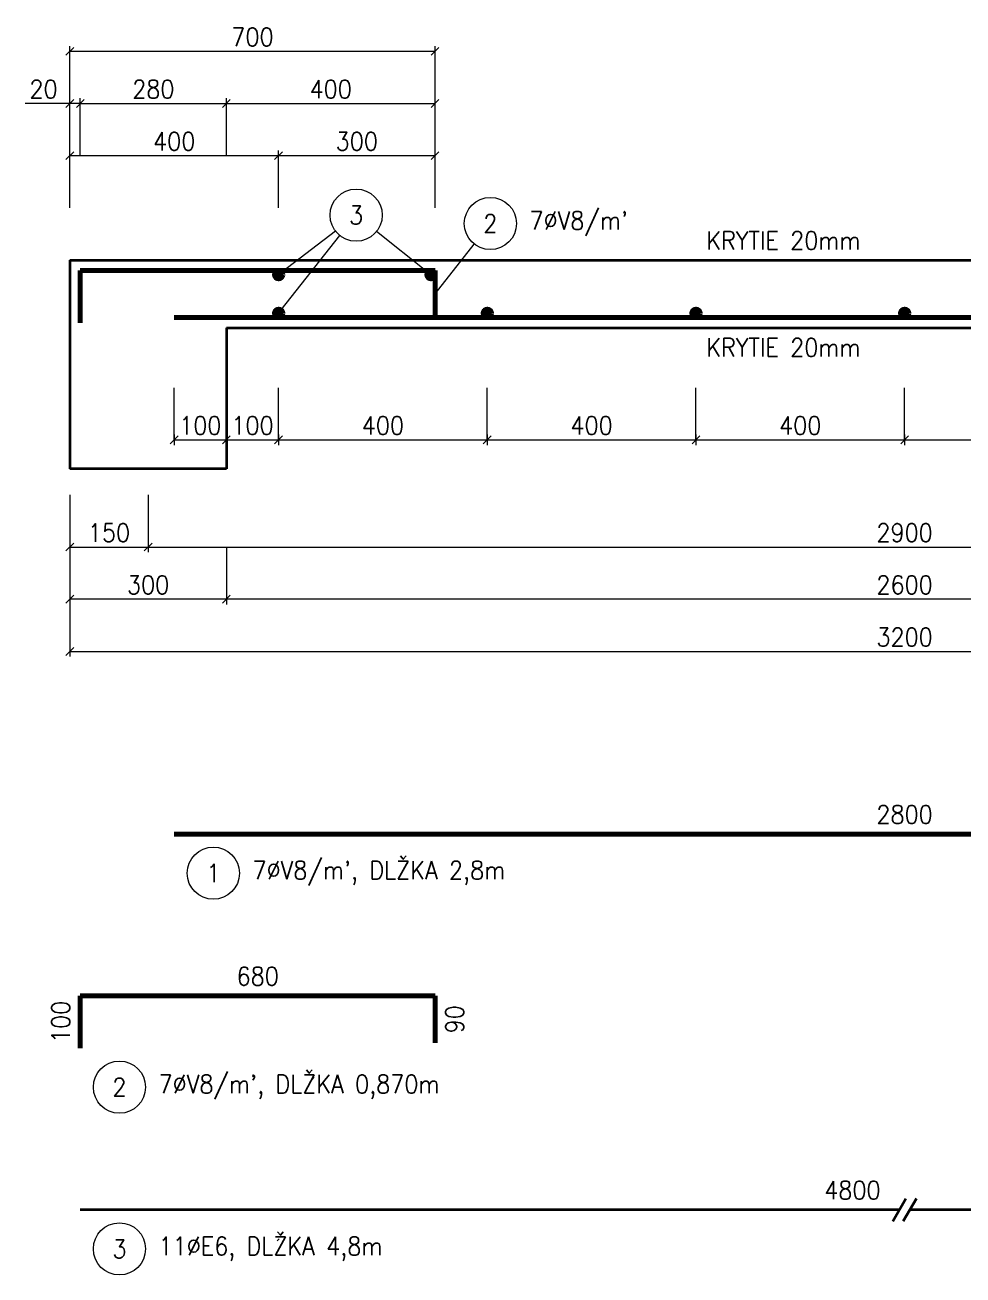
# Model space of a CAD drawing. Header units: millimetres. Extents: x 20697 to 28304, y 35408 to 37804.
# Drawn here: x 24708 to 26506, y 35408 to 37804 of the extents above; entities that cross this region are included whole.
import ezdxf

# ---------------------------------------------------------------- set-up
doc = ezdxf.new("R2010")
doc.units = ezdxf.units.MM
doc.header["$MEASUREMENT"] = 0
for name, color, linetype, lineweight in [('0.18', 51, 'Continuous', 18), ('0.25', 7, 'Continuous', 25), ('0.35', 6, 'Continuous', 35), ('0.7', 30, 'Continuous', 70)]:
    doc.layers.add(name, color=color, linetype=linetype, lineweight=lineweight)
doc.styles.add('MyTextStyle', font='romans.shx', dxfattribs={"width": 0.9})
doc.dimstyles.new('Standard SK ext', dxfattribs={"dimtxt": 35, "dimasz": 15, "dimexe": 10, "dimexo": 0, "dimgap": 10, "dimtad": 1, "dimdec": 0, "dimrnd": 5, "dimzin": 0, "dimdsep": 46, "dimtxsty": 'MyTextStyle', "dimblk": 'OBLIQUE', "dimcen": 0, "dimclrd": 51, "dimclre": 51, "dimadec": 0, "dimazin": 0, "dimtfac": 1, "dimtdec": 0, "dimtofl": 0, "dimtmove": 0, "dimatfit": 2, "dimfxl": 100, "dimfxlon": 1, "dimtolj": 1, "dimtzin": 0, "dimlwd": 18, "dimlwe": 18, "dimarcsym": 0})
doc.dimstyles.new('Standard SK int', dxfattribs={"dimtxt": 35, "dimasz": 15, "dimexe": 10, "dimexo": 0, "dimgap": 10, "dimtad": 1, "dimdec": 0, "dimrnd": 5, "dimzin": 0, "dimdsep": 46, "dimtxsty": 'MyTextStyle', "dimblk": 'OBLIQUE', "dimcen": 0, "dimclrd": 51, "dimclre": 51, "dimadec": 0, "dimazin": 0, "dimtfac": 1, "dimtdec": 0, "dimtofl": 0, "dimtmove": 0, "dimatfit": 2, "dimfxl": 10, "dimfxlon": 1, "dimtolj": 1, "dimtzin": 0, "dimlwd": 18, "dimlwe": 18, "dimarcsym": 0})

# ---------------------------------------------------------------- blocks, each defined once
blk = doc.blocks.new('_Oblique')
at = {"color": 0, "linetype": 'ByBlock', "lineweight": -2}
blk.add_line((-0.5, -0.5), (0.5, 0.5), dxfattribs=at)
blk = doc.blocks.new('*D1')
at = {"layer": '0.25', "color": 51, "linetype": 'Continuous', "lineweight": 18, "transparency": 16777216}
for p, q in [((24793.7, 36903.3), (24793.7, 36793.3)), ((24943.7, 36903.3), (24943.7, 36793.3)), ((24793.7, 36803.3), (24943.7, 36803.3))]:
    blk.add_line(p, q, dxfattribs=at)
at = {"layer": 'Defpoints', "color": 0, "transparency": 16777216}
for p in [(24793.7, 36953.3), (24943.7, 36953.3), (24943.7, 36803.3)]:
    blk.add_point(p, dxfattribs=at)
at = {"layer": '0.25', "color": 51, "lineweight": 18, "transparency": 16777216, "xscale": 15, "yscale": 15, "zscale": 15, "rotation": 180}
blk.add_blockref('_Oblique', (24793.7, 36803.3), dxfattribs=at)
at = {"layer": '0.25', "color": 51, "lineweight": 18, "transparency": 16777216, "xscale": 15, "yscale": 15, "zscale": 15}
blk.add_blockref('_Oblique', (24943.7, 36803.3), dxfattribs=at)
at = {"layer": '0.25', "color": 0, "transparency": 16777216, "insert": (24868.7, 36830.8), "char_height": 35, "attachment_point": 5, "style": 'MyTextStyle'}
blk.add_mtext('\\A1;150', dxfattribs=at)
blk = doc.blocks.new('*D2')
at = {"layer": '0.25', "color": 51, "linetype": 'Continuous', "lineweight": 18, "transparency": 16777216}
for p, q in [((24943.7, 36903.3), (24943.7, 36793.3)), ((27843.7, 36903.3), (27843.7, 36793.3)), ((24943.7, 36803.3), (27843.7, 36803.3))]:
    blk.add_line(p, q, dxfattribs=at)
at = {"layer": 'Defpoints', "color": 0, "transparency": 16777216}
for p in [(24943.7, 36953.3), (27843.7, 36953.3), (27843.7, 36803.3)]:
    blk.add_point(p, dxfattribs=at)
at = {"layer": '0.25', "color": 51, "lineweight": 18, "transparency": 16777216, "xscale": 15, "yscale": 15, "zscale": 15, "rotation": 180}
blk.add_blockref('_Oblique', (24943.7, 36803.3), dxfattribs=at)
at = {"layer": '0.25', "color": 51, "lineweight": 18, "transparency": 16777216, "xscale": 15, "yscale": 15, "zscale": 15}
blk.add_blockref('_Oblique', (27843.7, 36803.3), dxfattribs=at)
at = {"layer": '0.25', "color": 0, "transparency": 16777216, "insert": (26393.7, 36830.8), "char_height": 35, "attachment_point": 5, "style": 'MyTextStyle'}
blk.add_mtext('\\A1;2900', dxfattribs=at)
blk = doc.blocks.new('*D5')
at = {"layer": '0.25', "color": 51, "linetype": 'Continuous', "lineweight": 18, "transparency": 16777216}
for p, q in [((25093.7, 36803.3), (25093.7, 36693.3)), ((27693.7, 36803.3), (27693.7, 36693.3)), ((27693.7, 36703.3), (25093.7, 36703.3))]:
    blk.add_line(p, q, dxfattribs=at)
at = {"layer": 'Defpoints', "color": 0, "transparency": 16777216}
for p in [(25093.7, 36953.3), (27693.7, 36953.3), (25093.7, 36703.3)]:
    blk.add_point(p, dxfattribs=at)
at = {"layer": '0.25', "color": 51, "lineweight": 18, "transparency": 16777216, "xscale": 15, "yscale": 15, "zscale": 15, "rotation": 180}
blk.add_blockref('_Oblique', (25093.7, 36703.3), dxfattribs=at)
at = {"layer": '0.25', "color": 51, "lineweight": 18, "transparency": 16777216, "xscale": 15, "yscale": 15, "zscale": 15}
blk.add_blockref('_Oblique', (27693.7, 36703.3), dxfattribs=at)
at = {"layer": '0.25', "color": 0, "transparency": 16777216, "insert": (26393.7, 36730.8), "char_height": 35, "attachment_point": 5, "style": 'MyTextStyle'}
blk.add_mtext('\\A1;2600', dxfattribs=at)
blk = doc.blocks.new('*D6')
at = {"layer": '0.25', "color": 51, "linetype": 'Continuous', "lineweight": 18, "transparency": 16777216}
for p, q in [((24793.7, 36803.3), (24793.7, 36693.3)), ((25093.7, 36803.3), (25093.7, 36693.3)), ((25093.7, 36703.3), (24793.7, 36703.3))]:
    blk.add_line(p, q, dxfattribs=at)
at = {"layer": 'Defpoints', "color": 0, "transparency": 16777216}
for p in [(24793.7, 36953.3), (25093.7, 36953.3), (24793.7, 36703.3)]:
    blk.add_point(p, dxfattribs=at)
at = {"layer": '0.25', "color": 51, "lineweight": 18, "transparency": 16777216, "xscale": 15, "yscale": 15, "zscale": 15, "rotation": 180}
blk.add_blockref('_Oblique', (24793.7, 36703.3), dxfattribs=at)
at = {"layer": '0.25', "color": 51, "lineweight": 18, "transparency": 16777216, "xscale": 15, "yscale": 15, "zscale": 15}
blk.add_blockref('_Oblique', (25093.7, 36703.3), dxfattribs=at)
at = {"layer": '0.25', "color": 0, "transparency": 16777216, "insert": (24943.7, 36730.8), "char_height": 35, "attachment_point": 5, "style": 'MyTextStyle'}
blk.add_mtext('\\A1;300', dxfattribs=at)
blk = doc.blocks.new('*D7')
at = {"layer": '0.25', "color": 51, "linetype": 'Continuous', "lineweight": 18, "transparency": 16777216}
for p, q in [((24793.7, 36703.3), (24793.7, 36593.3)), ((27993.7, 36703.3), (27993.7, 36593.3)), ((24793.7, 36603.3), (27993.7, 36603.3))]:
    blk.add_line(p, q, dxfattribs=at)
at = {"layer": 'Defpoints', "color": 0, "transparency": 16777216}
for p in [(24793.7, 36953.3), (27993.7, 36953.3), (27993.7, 36603.3)]:
    blk.add_point(p, dxfattribs=at)
at = {"layer": '0.25', "color": 51, "lineweight": 18, "transparency": 16777216, "xscale": 15, "yscale": 15, "zscale": 15, "rotation": 180}
blk.add_blockref('_Oblique', (24793.7, 36603.3), dxfattribs=at)
at = {"layer": '0.25', "color": 51, "lineweight": 18, "transparency": 16777216, "xscale": 15, "yscale": 15, "zscale": 15}
blk.add_blockref('_Oblique', (27993.7, 36603.3), dxfattribs=at)
at = {"layer": '0.25', "color": 0, "transparency": 16777216, "insert": (26393.7, 36630.8), "char_height": 35, "attachment_point": 5, "style": 'MyTextStyle'}
blk.add_mtext('\\A1;3200', dxfattribs=at)
blk = doc.blocks.new('*D8')
at = {"layer": '0.25', "color": 51, "linetype": 'Continuous', "lineweight": 18, "transparency": 16777216}
for p, q in [((24993.7, 37018.7), (24993.7, 36998.7)), ((25093.7, 37018.7), (25093.7, 36998.7)), ((24993.7, 37008.7), (25093.7, 37008.7))]:
    blk.add_line(p, q, dxfattribs=at)
at = {"layer": 'Defpoints', "color": 0, "transparency": 16777216}
for p in [(24993.7, 37243.3), (25093.7, 37243.3), (25093.7, 37008.7)]:
    blk.add_point(p, dxfattribs=at)
at = {"layer": '0.25', "color": 51, "lineweight": 18, "transparency": 16777216, "xscale": 15, "yscale": 15, "zscale": 15, "rotation": 180}
blk.add_blockref('_Oblique', (24993.7, 37008.7), dxfattribs=at)
at = {"layer": '0.25', "color": 51, "lineweight": 18, "transparency": 16777216, "xscale": 15, "yscale": 15, "zscale": 15}
blk.add_blockref('_Oblique', (25093.7, 37008.7), dxfattribs=at)
at = {"layer": '0.25', "color": 0, "transparency": 16777216, "insert": (25043.7, 37036.2), "char_height": 35, "attachment_point": 5, "style": 'MyTextStyle'}
blk.add_mtext('\\A1;100', dxfattribs=at)
blk = doc.blocks.new('*D10')
at = {"layer": '0.25', "color": 51, "linetype": 'Continuous', "lineweight": 18, "transparency": 16777216}
for p, q in [((24793.7, 37553.3), (24793.7, 37663.3)), ((24813.7, 37553.3), (24813.7, 37663.3)), ((24793.7, 37653.3), (24707.7, 37653.3)), ((24813.7, 37653.3), (24793.7, 37653.3))]:
    blk.add_line(p, q, dxfattribs=at)
at = {"layer": 'Defpoints', "color": 0, "transparency": 16777216}
for p in [(24813.7, 37653.3), (24793.7, 37353.3), (24813.7, 37333.3)]:
    blk.add_point(p, dxfattribs=at)
at = {"layer": '0.25', "color": 51, "lineweight": 18, "transparency": 16777216, "xscale": 15, "yscale": 15, "zscale": 15, "rotation": 180}
blk.add_blockref('_Oblique', (24793.7, 37653.3), dxfattribs=at)
at = {"layer": '0.25', "color": 51, "lineweight": 18, "transparency": 16777216, "xscale": 15, "yscale": 15, "zscale": 15}
blk.add_blockref('_Oblique', (24813.7, 37653.3), dxfattribs=at)
at = {"layer": '0.25', "color": 0, "transparency": 16777216, "insert": (24743.2, 37680.8), "char_height": 35, "attachment_point": 5, "style": 'MyTextStyle'}
blk.add_mtext('\\A1;20', dxfattribs=at)
blk = doc.blocks.new('*D11')
at = {"layer": '0.25', "color": 51, "linetype": 'Continuous', "lineweight": 18, "transparency": 16777216}
for p, q in [((24813.7, 37553.3), (24813.7, 37663.3)), ((25093.7, 37553.3), (25093.7, 37663.3)), ((24813.7, 37653.3), (25093.7, 37653.3))]:
    blk.add_line(p, q, dxfattribs=at)
at = {"layer": 'Defpoints', "color": 0, "transparency": 16777216}
for p in [(25093.7, 37653.3), (24813.7, 37353.3), (25093.7, 37223.3)]:
    blk.add_point(p, dxfattribs=at)
at = {"layer": '0.25', "color": 51, "lineweight": 18, "transparency": 16777216, "xscale": 15, "yscale": 15, "zscale": 15, "rotation": 180}
blk.add_blockref('_Oblique', (24813.7, 37653.3), dxfattribs=at)
at = {"layer": '0.25', "color": 51, "lineweight": 18, "transparency": 16777216, "xscale": 15, "yscale": 15, "zscale": 15}
blk.add_blockref('_Oblique', (25093.7, 37653.3), dxfattribs=at)
at = {"layer": '0.25', "color": 0, "transparency": 16777216, "insert": (24953.7, 37680.8), "char_height": 35, "attachment_point": 5, "style": 'MyTextStyle'}
blk.add_mtext('\\A1;280', dxfattribs=at)
blk = doc.blocks.new('*D12')
at = {"layer": '0.25', "color": 51, "linetype": 'Continuous', "lineweight": 18, "transparency": 16777216}
for p, q in [((25093.7, 37553.3), (25093.7, 37663.3)), ((25493.7, 37553.3), (25493.7, 37663.3)), ((25093.7, 37653.3), (25493.7, 37653.3))]:
    blk.add_line(p, q, dxfattribs=at)
at = {"layer": 'Defpoints', "color": 0, "transparency": 16777216}
for p in [(25493.7, 37653.3), (25493.7, 37333.3), (25093.7, 37223.3)]:
    blk.add_point(p, dxfattribs=at)
at = {"layer": '0.25', "color": 51, "lineweight": 18, "transparency": 16777216, "xscale": 15, "yscale": 15, "zscale": 15, "rotation": 180}
blk.add_blockref('_Oblique', (25093.7, 37653.3), dxfattribs=at)
at = {"layer": '0.25', "color": 51, "lineweight": 18, "transparency": 16777216, "xscale": 15, "yscale": 15, "zscale": 15}
blk.add_blockref('_Oblique', (25493.7, 37653.3), dxfattribs=at)
at = {"layer": '0.25', "color": 0, "transparency": 16777216, "insert": (25293.7, 37680.8), "char_height": 35, "attachment_point": 5, "style": 'MyTextStyle'}
blk.add_mtext('\\A1;400', dxfattribs=at)
blk = doc.blocks.new('*D16')
at = {"layer": '0.25', "color": 51, "linetype": 'Continuous', "lineweight": 18, "transparency": 16777216}
for p, q in [((24793.7, 37653.3), (24793.7, 37763.3)), ((24793.7, 37753.3), (25493.7, 37753.3)), ((25493.7, 37653.3), (25493.7, 37763.3))]:
    blk.add_line(p, q, dxfattribs=at)
at = {"layer": 'Defpoints', "color": 0, "transparency": 16777216}
for p in [(25493.7, 37753.3), (24793.7, 37353.3), (25493.7, 37353.3)]:
    blk.add_point(p, dxfattribs=at)
at = {"layer": '0.25', "color": 51, "lineweight": 18, "transparency": 16777216, "xscale": 15, "yscale": 15, "zscale": 15, "rotation": 180}
blk.add_blockref('_Oblique', (24793.7, 37753.3), dxfattribs=at)
at = {"layer": '0.25', "color": 51, "lineweight": 18, "transparency": 16777216, "xscale": 15, "yscale": 15, "zscale": 15}
blk.add_blockref('_Oblique', (25493.7, 37753.3), dxfattribs=at)
at = {"layer": '0.25', "color": 0, "transparency": 16777216, "insert": (25143.7, 37780.8), "char_height": 35, "attachment_point": 5, "style": 'MyTextStyle'}
blk.add_mtext('\\A1;700', dxfattribs=at)
blk = doc.blocks.new('*D23')
at = {"layer": '0.25', "color": 51, "linetype": 'Continuous', "lineweight": 18, "transparency": 16777216}
for p, q in [((25093.7, 37018.7), (25093.7, 36998.7)), ((25193.7, 37018.7), (25193.7, 36998.7)), ((25093.7, 37008.7), (25193.7, 37008.7))]:
    blk.add_line(p, q, dxfattribs=at)
at = {"layer": 'Defpoints', "color": 0, "transparency": 16777216}
for p in [(25093.7, 37243.3), (25193.7, 37243.3), (25193.7, 37008.7)]:
    blk.add_point(p, dxfattribs=at)
at = {"layer": '0.25', "color": 51, "lineweight": 18, "transparency": 16777216, "xscale": 15, "yscale": 15, "zscale": 15, "rotation": 180}
blk.add_blockref('_Oblique', (25093.7, 37008.7), dxfattribs=at)
at = {"layer": '0.25', "color": 51, "lineweight": 18, "transparency": 16777216, "xscale": 15, "yscale": 15, "zscale": 15}
blk.add_blockref('_Oblique', (25193.7, 37008.7), dxfattribs=at)
at = {"layer": '0.25', "color": 0, "transparency": 16777216, "insert": (25143.7, 37036.2), "char_height": 35, "attachment_point": 5, "style": 'MyTextStyle'}
blk.add_mtext('\\A1;100', dxfattribs=at)
blk = doc.blocks.new('*D24')
at = {"layer": '0.25', "color": 51, "linetype": 'Continuous', "lineweight": 18, "transparency": 16777216}
for p, q in [((25193.7, 37018.7), (25193.7, 36998.7)), ((25593.7, 37018.7), (25593.7, 36998.7)), ((25193.7, 37008.7), (25593.7, 37008.7))]:
    blk.add_line(p, q, dxfattribs=at)
at = {"layer": 'Defpoints', "color": 0, "transparency": 16777216}
for p in [(25193.7, 37243.3), (25593.7, 37243.3), (25593.7, 37008.7)]:
    blk.add_point(p, dxfattribs=at)
at = {"layer": '0.25', "color": 51, "lineweight": 18, "transparency": 16777216, "xscale": 15, "yscale": 15, "zscale": 15, "rotation": 180}
blk.add_blockref('_Oblique', (25193.7, 37008.7), dxfattribs=at)
at = {"layer": '0.25', "color": 51, "lineweight": 18, "transparency": 16777216, "xscale": 15, "yscale": 15, "zscale": 15}
blk.add_blockref('_Oblique', (25593.7, 37008.7), dxfattribs=at)
at = {"layer": '0.25', "color": 0, "transparency": 16777216, "insert": (25393.7, 37036.2), "char_height": 35, "attachment_point": 5, "style": 'MyTextStyle'}
blk.add_mtext('\\A1;400', dxfattribs=at)
blk = doc.blocks.new('*D25')
at = {"layer": '0.25', "color": 51, "linetype": 'Continuous', "lineweight": 18, "transparency": 16777216}
for p, q in [((25593.7, 37018.7), (25593.7, 36998.7)), ((25993.7, 37018.7), (25993.7, 36998.7)), ((25593.7, 37008.7), (25993.7, 37008.7))]:
    blk.add_line(p, q, dxfattribs=at)
at = {"layer": 'Defpoints', "color": 0, "transparency": 16777216}
for p in [(25593.7, 37243.3), (25993.7, 37243.3), (25993.7, 37008.7)]:
    blk.add_point(p, dxfattribs=at)
at = {"layer": '0.25', "color": 51, "lineweight": 18, "transparency": 16777216, "xscale": 15, "yscale": 15, "zscale": 15, "rotation": 180}
blk.add_blockref('_Oblique', (25593.7, 37008.7), dxfattribs=at)
at = {"layer": '0.25', "color": 51, "lineweight": 18, "transparency": 16777216, "xscale": 15, "yscale": 15, "zscale": 15}
blk.add_blockref('_Oblique', (25993.7, 37008.7), dxfattribs=at)
at = {"layer": '0.25', "color": 0, "transparency": 16777216, "insert": (25793.7, 37036.2), "char_height": 35, "attachment_point": 5, "style": 'MyTextStyle'}
blk.add_mtext('\\A1;400', dxfattribs=at)
blk = doc.blocks.new('*D26')
at = {"layer": '0.25', "color": 51, "linetype": 'Continuous', "lineweight": 18, "transparency": 16777216}
for p, q in [((25993.7, 37018.7), (25993.7, 36998.7)), ((26393.7, 37018.7), (26393.7, 36998.7)), ((25993.7, 37008.7), (26393.7, 37008.7))]:
    blk.add_line(p, q, dxfattribs=at)
at = {"layer": 'Defpoints', "color": 0, "transparency": 16777216}
for p in [(25993.7, 37243.3), (26393.7, 37243.3), (26393.7, 37008.7)]:
    blk.add_point(p, dxfattribs=at)
at = {"layer": '0.25', "color": 51, "lineweight": 18, "transparency": 16777216, "xscale": 15, "yscale": 15, "zscale": 15, "rotation": 180}
blk.add_blockref('_Oblique', (25993.7, 37008.7), dxfattribs=at)
at = {"layer": '0.25', "color": 51, "lineweight": 18, "transparency": 16777216, "xscale": 15, "yscale": 15, "zscale": 15}
blk.add_blockref('_Oblique', (26393.7, 37008.7), dxfattribs=at)
at = {"layer": '0.25', "color": 0, "transparency": 16777216, "insert": (26193.7, 37036.2), "char_height": 35, "attachment_point": 5, "style": 'MyTextStyle'}
blk.add_mtext('\\A1;400', dxfattribs=at)
blk = doc.blocks.new('*D27')
at = {"layer": '0.25', "color": 51, "linetype": 'Continuous', "lineweight": 18, "transparency": 16777216}
for p, q in [((26393.7, 37018.7), (26393.7, 36998.7)), ((26793.7, 37018.7), (26793.7, 36998.7)), ((26393.7, 37008.7), (26793.7, 37008.7))]:
    blk.add_line(p, q, dxfattribs=at)
at = {"layer": 'Defpoints', "color": 0, "transparency": 16777216}
for p in [(26393.7, 37243.3), (26793.7, 37243.3), (26793.7, 37008.7)]:
    blk.add_point(p, dxfattribs=at)
at = {"layer": '0.25', "color": 51, "lineweight": 18, "transparency": 16777216, "xscale": 15, "yscale": 15, "zscale": 15, "rotation": 180}
blk.add_blockref('_Oblique', (26393.7, 37008.7), dxfattribs=at)
at = {"layer": '0.25', "color": 51, "lineweight": 18, "transparency": 16777216, "xscale": 15, "yscale": 15, "zscale": 15}
blk.add_blockref('_Oblique', (26793.7, 37008.7), dxfattribs=at)
at = {"layer": '0.25', "color": 0, "transparency": 16777216, "insert": (26593.7, 37036.2), "char_height": 35, "attachment_point": 5, "style": 'MyTextStyle'}
blk.add_mtext('\\A1;400', dxfattribs=at)
blk = doc.blocks.new('*D33')
at = {"layer": '0.25', "color": 51, "linetype": 'Continuous', "lineweight": 18, "transparency": 16777216}
for p, q in [((25193.7, 37453.3), (25193.7, 37563.3)), ((25493.7, 37453.3), (25493.7, 37563.3)), ((25493.7, 37553.3), (25193.7, 37553.3))]:
    blk.add_line(p, q, dxfattribs=at)
at = {"layer": 'Defpoints', "color": 0, "transparency": 16777216}
for p in [(25193.7, 37553.3), (25193.7, 37333.3), (25493.7, 37333.3)]:
    blk.add_point(p, dxfattribs=at)
at = {"layer": '0.25', "color": 51, "lineweight": 18, "transparency": 16777216, "xscale": 15, "yscale": 15, "zscale": 15, "rotation": 180}
blk.add_blockref('_Oblique', (25193.7, 37553.3), dxfattribs=at)
at = {"layer": '0.25', "color": 51, "lineweight": 18, "transparency": 16777216, "xscale": 15, "yscale": 15, "zscale": 15}
blk.add_blockref('_Oblique', (25493.7, 37553.3), dxfattribs=at)
at = {"layer": '0.25', "color": 0, "transparency": 16777216, "insert": (25343.7, 37580.8), "char_height": 35, "attachment_point": 5, "style": 'MyTextStyle'}
blk.add_mtext('\\A1;300', dxfattribs=at)
blk = doc.blocks.new('*D34')
at = {"layer": '0.25', "color": 51, "linetype": 'Continuous', "lineweight": 18, "transparency": 16777216}
for p, q in [((24793.7, 37453.3), (24793.7, 37563.3)), ((25193.7, 37453.3), (25193.7, 37563.3)), ((25193.7, 37553.3), (24793.7, 37553.3))]:
    blk.add_line(p, q, dxfattribs=at)
at = {"layer": 'Defpoints', "color": 0, "transparency": 16777216}
for p in [(24793.7, 37553.3), (24793.7, 37353.3), (25193.7, 37333.3)]:
    blk.add_point(p, dxfattribs=at)
at = {"layer": '0.25', "color": 51, "lineweight": 18, "transparency": 16777216, "xscale": 15, "yscale": 15, "zscale": 15, "rotation": 180}
blk.add_blockref('_Oblique', (24793.7, 37553.3), dxfattribs=at)
at = {"layer": '0.25', "color": 51, "lineweight": 18, "transparency": 16777216, "xscale": 15, "yscale": 15, "zscale": 15}
blk.add_blockref('_Oblique', (25193.7, 37553.3), dxfattribs=at)
at = {"layer": '0.25', "color": 0, "transparency": 16777216, "insert": (24993.7, 37580.8), "char_height": 35, "attachment_point": 5, "style": 'MyTextStyle'}
blk.add_mtext('\\A1;400', dxfattribs=at)

msp = doc.modelspace()

# ---------------------------------------------------------------- hatches: boundary and pattern name
at = {"layer": '0.7'}
h = msp.add_hatch(color=256, dxfattribs=at)
h.dxf.hatch_style = 1
h.paths.add_polyline_path([(25201.7, 37325.3, 1), (25185.7, 37325.3, 1)])
h = msp.add_hatch(color=256, dxfattribs=at)
h.dxf.hatch_style = 1
h.paths.add_polyline_path([(25493.7, 37325.3, 1), (25477.7, 37325.3, 1)])
h = msp.add_hatch(color=256, dxfattribs=at)
h.dxf.hatch_style = 1
h.paths.add_polyline_path([(25185.7, 37251.3, 1), (25201.7, 37251.3, 1)])
h = msp.add_hatch(color=256, dxfattribs=at)
h.dxf.hatch_style = 1
h.paths.add_polyline_path([(25585.7, 37251.3, 1), (25601.7, 37251.3, 1)])
h = msp.add_hatch(color=256, dxfattribs=at)
h.dxf.hatch_style = 1
h.paths.add_polyline_path([(25985.7, 37251.3, 1), (26001.7, 37251.3, 1)])
h = msp.add_hatch(color=256, dxfattribs=at)
h.dxf.hatch_style = 1
h.paths.add_polyline_path([(26385.7, 37251.3, 1), (26401.7, 37251.3, 1)])

# ---------------------------------------------------------------- linework, layer by layer
at = {"layer": '0.18'}
for p, q in [((25198.6, 37257.6), (25311.4, 37400.1)), ((25302.8, 37408.9), (25200, 37330.2)), ((25479.4, 37330.3), (25381.6, 37408.2)), ((25493.7, 37288.3), (25568.8, 37384)), ((24993.7, 37008.7), (24993.7, 37108.7)), ((25193.7, 37008.7), (25193.7, 37108.7)), ((25593.7, 37008.7), (25593.7, 37108.7)), ((25993.7, 37008.7), (25993.7, 37108.7)), ((26393.7, 37008.7), (26393.7, 37108.7)), ((25191, 35473.6), (25194.6, 35477.3))]:
    msp.add_line(p, q, dxfattribs=at)
for centre in [(25342.4, 37439.4), (25599.7, 37423.3), (25068.7, 36178.3), (24888.7, 35768.3), (24888.7, 35458.3)]:
    msp.add_circle(centre, 50, dxfattribs=at)
at = {"layer": '0.25'}
for p, q in [((25437.8, 36193.6), (25441.5, 36197.3)), ((25257.8, 35783.6), (25261.5, 35787.3))]:
    msp.add_line(p, q, dxfattribs=at)
at = {"layer": '0.35'}
for p, q in [((24793.7, 37353.3), (27993.7, 37353.3)), ((24793.7, 37353.3), (24793.7, 36953.3)), ((25093.7, 37223.3), (27693.7, 37223.3)), ((25093.7, 37223.3), (25093.7, 36953.3)), ((25093.7, 36953.3), (24793.7, 36953.3)), ((26371.2, 35511.6), (26396.2, 35554.9)), ((26391.2, 35511.6), (26416.2, 35554.9)), ((26383.7, 35533.3), (24813.7, 35533.3)), ((27973.7, 35533.3), (26403.7, 35533.3))]:
    msp.add_line(p, q, dxfattribs=at)
at = {"layer": '0.7'}
for p, q in [((24813.7, 37333.3), (24813.7, 37233.3)), ((24813.7, 37333.3), (25493.7, 37333.3)), ((25493.7, 37333.3), (25493.7, 37243.3)), ((24993.7, 37243.3), (27793.7, 37243.3)), ((27793.7, 36253.3), (24993.7, 36253.3)), ((24813.7, 35943.3), (24813.7, 35843.3)), ((24813.7, 35943.3), (25493.7, 35943.3)), ((25493.7, 35943.3), (25493.7, 35853.3))]:
    msp.add_line(p, q, dxfattribs=at)
for centre in [(25193.7, 37325.3), (25485.7, 37325.3), (25193.7, 37251.3), (25593.7, 37251.3), (25993.7, 37251.3), (26393.7, 37251.3)]:
    msp.add_circle(centre, 8, dxfattribs=at)

# ---------------------------------------------------------------- texts
at = {"layer": '0.25', "char_height": 35, "style": 'MyTextStyle'}
for s, width, gutter_width, insert, attachment_point in [('{\\Fromans|c238;3}', 35, 500, (25342.4, 37439.4), 5), ("{\\Fromans|c238;7}%%C{\\Fromans|c238;V8/m'}", 204.755, 175, (25674.7, 37423.3), 4), ('{\\Fromans|c238;2}', 35, 500, (25599.7, 37423.3), 5), ('{\\Fromans|c238;KRYTIE 20mm}', 334.735, 175, (26013.7, 37373.3), 7), ('{\\Fromans|c238;KRYTIE 20mm}', 334.735, 175, (26013.7, 37203.3), 1), ('{\\Fromans|c238;2800}', 754.552, 175, (26393.7, 36273.3), 8), ('{\\Fromans|c238;1}', 35, 500, (25068.7, 36178.3), 5), ("{\\Fromans|c238;7}%%C{\\Fromans|c238;V8/m', DLŽKA 2,8m}", 754.552, 175, (25143.7, 36178.3), 4), ('{\\Fromans|c238;680}', 84.163, 175, (25153.7, 35963.3), 8), ("{\\Fromans|c238;7}%%C{\\Fromans|c238;V8/m', DLŽKA 0,870m}", 754.552, 175, (24963.7, 35768.3), 4), ('{\\Fromans|c238;2}', 35, 500, (24888.7, 35768.3), 5), ('{\\Fromans|c238;4800}', 754.552, 175, (26293.7, 35553.3), 8), ('{\\Fromans|c238;11}%%C{\\Fromans|c238;E6, DLŽKA 4,8m}', 754.552, 175, (24963.7, 35458.3), 4), ('{\\Fromans|c238;3}', 35, 500, (24888.7, 35458.3), 5)]:
    msp.add_mtext_dynamic_manual_height_columns(s, width=width, gutter_width=gutter_width, heights=[0], dxfattribs=dict(at, insert=insert, attachment_point=attachment_point))
at = {"layer": '0.25', "char_height": 35, "rotation": 90, "style": 'MyTextStyle'}
for s, insert, attachment_point in [('{\\Fromans|c238;100}', (24793.7, 35893.3), 8), ('{\\Fromans|c238;90}', (25513.7, 35898.3), 2)]:
    msp.add_mtext_dynamic_manual_height_columns(s, width=96.68, gutter_width=175, heights=[0], dxfattribs=dict(at, insert=insert, attachment_point=attachment_point))

# ---------------------------------------------------------------- dimensions: what is measured, and where the dimension line sits
at = {"layer": '0.25'}
for base, p1, p2, picture, middle in [((25493.7, 37753.3), (24793.7, 37353.3), (25493.7, 37353.3), '*D16', (25143.7, 37780.8)), ((27993.7, 36603.3), (24793.7, 36953.3), (27993.7, 36953.3), '*D7', (26393.7, 36630.8))]:
    dim = msp.add_linear_dim(base=base, p1=p1, p2=p2, dimstyle='Standard SK ext', dxfattribs=at)
    dim.commit()
    dim.dimension.update_dxf_attribs({"geometry": picture, "text_midpoint": middle})
dim = msp.add_linear_dim(base=(24813.7, 37653.3), p1=(24793.7, 37353.3), p2=(24813.7, 37333.3), dimstyle='Standard SK ext', dxfattribs=at)
dim.commit()
dim.dimension.update_dxf_attribs({"geometry": '*D10', "text_midpoint": (24743.2, 37653.3), "dimtype": 160})
for base, p1, p2, dimstyle, picture, middle in [((25093.7, 37653.3), (24813.7, 37353.3), (25093.7, 37223.3), 'Standard SK ext', '*D11', (24953.7, 37680.8)), ((25493.7, 37653.3), (25093.7, 37223.3), (25493.7, 37333.3), 'Standard SK ext', '*D12', (25293.7, 37680.8)), ((25093.7, 37008.7), (24993.7, 37243.3), (25093.7, 37243.3), 'Standard SK int', '*D8', (25043.7, 37036.2)), ((25193.7, 37008.7), (25093.7, 37243.3), (25193.7, 37243.3), 'Standard SK int', '*D23', (25143.7, 37036.2)), ((25593.7, 37008.7), (25193.7, 37243.3), (25593.7, 37243.3), 'Standard SK int', '*D24', (25393.7, 37036.2)), ((25993.7, 37008.7), (25593.7, 37243.3), (25993.7, 37243.3), 'Standard SK int', '*D25', (25793.7, 37036.2)), ((26393.7, 37008.7), (25993.7, 37243.3), (26393.7, 37243.3), 'Standard SK int', '*D26', (26193.7, 37036.2)), ((26793.7, 37008.7), (26393.7, 37243.3), (26793.7, 37243.3), 'Standard SK int', '*D27', (26593.7, 37036.2)), ((24793.7, 36703.3), (25093.7, 36953.3), (24793.7, 36953.3), 'Standard SK ext', '*D6', (24943.7, 36730.8)), ((25093.7, 36703.3), (27693.7, 36953.3), (25093.7, 36953.3), 'Standard SK ext', '*D5', (26393.7, 36730.8))]:
    dim = msp.add_linear_dim(base=base, p1=p1, p2=p2, dimstyle=dimstyle, override={"dimtmove": 1}, dxfattribs=at)
    dim.commit()
    dim.dimension.update_dxf_attribs({"geometry": picture, "text_midpoint": middle})
for base, p1, p2, picture, middle in [((24793.7, 37553.3), (25193.7, 37333.3), (24793.7, 37353.3), '*D34', (24993.7, 37580.8)), ((27843.7, 36803.3), (24943.7, 36953.3), (27843.7, 36953.3), '*D2', (26393.7, 36830.8))]:
    dim = msp.add_linear_dim(base=base, p1=p1, p2=p2, angle=180, dimstyle='Standard SK ext', override={"dimtmove": 1}, dxfattribs=at)
    dim.commit()
    dim.dimension.update_dxf_attribs({"geometry": picture, "text_midpoint": middle})
dim = msp.add_linear_dim(base=(25193.7, 37553.3), p1=(25493.7, 37333.3), p2=(25193.7, 37333.3), angle=180, dimstyle='Standard SK ext', dxfattribs=at)
dim.commit()
dim.dimension.update_dxf_attribs({"geometry": '*D33', "text_midpoint": (25343.7, 37580.8)})
dim = msp.add_aligned_dim(p1=(24793.7, 36953.3), p2=(24943.7, 36953.3), distance=-150, dimstyle='Standard SK ext', dxfattribs=at)
dim.commit()
dim.dimension.update_dxf_attribs({"geometry": '*D1', "text_midpoint": (24868.7, 36830.8)})

doc.saveas('drawing.dxf')
